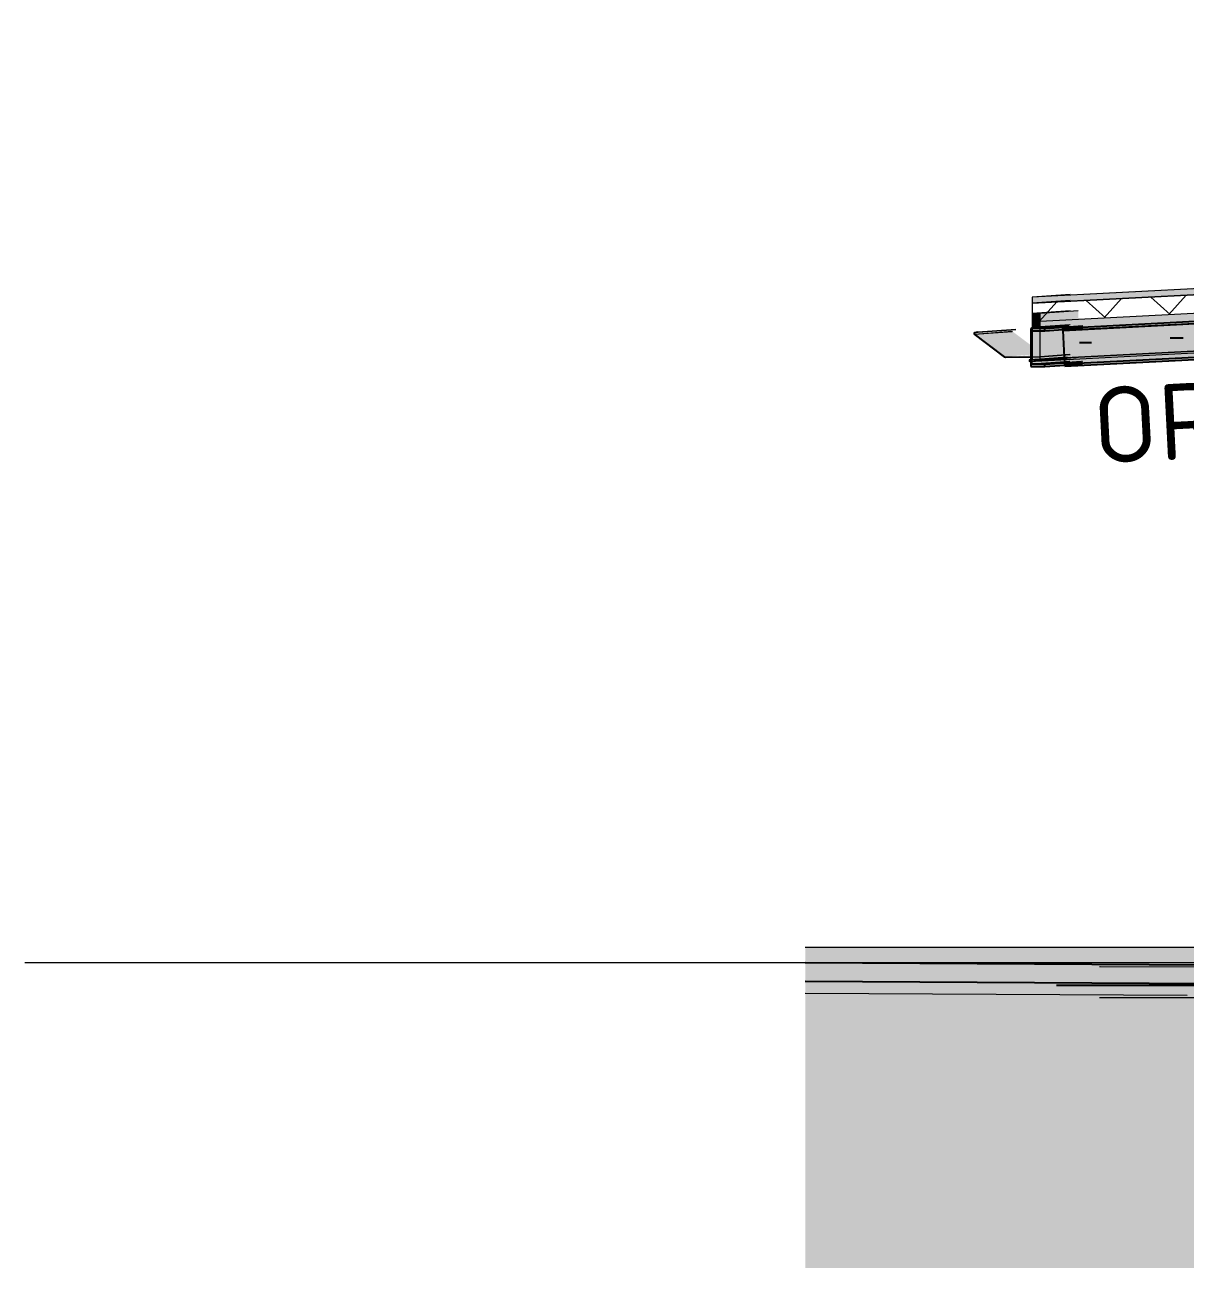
# Model space of a CAD drawing. Header units: millimetres. Extents: x 632 to 645312, y -3890 to 22200.
# Drawn here: x 492557 to 500162, y 3197 to 11349 of the extents above; entities that cross this region are included whole.
import ezdxf

# ---------------------------------------------------------------- set-up
doc = ezdxf.new("R2010")
doc.units = ezdxf.units.MM
doc.linetypes.add('Dash', pattern=[7, 5, -2])
for name, color, linetype, lineweight in [('A-000-M_MASS', 13, 'Continuous', 25), ('A-230-H-FLOOR', 190, 'Continuous', 13), ('A-230-M_FLOOR', 192, 'Continuous', 13), ('A-270-M_ROOF', 132, 'Continuous', 13), ('A-350-H_CEILING', 13, 'Continuous', 13), ('A-350-M_CEILING', 13, 'Continuous', 13), ('C-920-M_TOPO', 7, 'Continuous', 13), ('S-280-A_STRUCT_FRAME', 2, 'Continuous', 18), ('S-280-M_STRUCT_FRAME', 12, 'Continuous', 13), ('Z-230-A_LEVEL', 51, 'Continuous', 13)]:
    doc.layers.add(name, color=color, linetype=linetype, lineweight=lineweight)
doc.styles.add('ISOCPEUR_2', font='isocpeur.ttf', dxfattribs={"height": 500})

# ---------------------------------------------------------------- blocks, each defined once
blk = doc.blocks.new('GT01 - GT01-2642391-S6_501-SECTION B3')
at = {"layer": 'A-000-M_MASS', "lineweight": 5, "transparency": 33554432}
for points in [[(4406004.8, 9358.9), (4406253.7, 9376.3), (4406253.7, 9385), (4406004.8, 9367.1), (4406004.8, 9360.9)], [(4405625.1, 9321.6), (4405872.8, 9341), (4405872.2, 9342), (4405872.2, 9344.1), (4405872.5, 9345.1), (4405623.2, 9325.1), (4405624.4, 9322.3)], [(4405823.2, 9172.4), (4405994.5, 9185.9), (4405994.5, 9248.7), (4405874, 9339.5), (4405625.1, 9321.6), (4405678.2, 9281.6)], [(4406002.7, 9367), (4406004.8, 9367.1), (4406086.3, 9373.1)], [(4405829.7, 9170.2), (4405994.5, 9170.9), (4405994.5, 9182.1), (4405968.5, 9180.2)]]:
    blk.add_hatch(color=8, dxfattribs=at).paths.add_polyline_path(points)
h = blk.add_hatch(color=8, dxfattribs=at)
h.paths.add_polyline_path([(4405821.8, 9170.8), (4405823.1, 9172.4), (4405678.2, 9279)])
h.paths.add_polyline_path([(4406002.7, 9358.8), (4406004.7, 9360.9), (4406002.7, 9360.9)])
at = {"layer": 'A-000-M_MASS', "color": 53, "lineweight": 5}
for p, q in [((4406057.2, 9371), (4406251.6, 9385)), ((4406057.2, 9370.8), (4406253.7, 9385)), ((4405623.1, 9325.1), (4405623.2, 9326.2)), ((4405623.3, 9324.1), (4405623.1, 9325.1)), ((4405623.9, 9320), (4405626.9, 9320.2)), ((4405623.9, 9320), (4405821.8, 9170.8)), ((4405625.1, 9321.6), (4405874.1, 9339.5)), ((4405823.1, 9172.4), (4405625.1, 9321.6)), ((4405647.4, 9335.3), (4405626.6, 9331.6)), ((4405626.9, 9320.2), (4405872.8, 9337.9)), ((4405626.9, 9329.6), (4405649.2, 9333.5)), ((4405647.4, 9335.3), (4405896.4, 9353.2)), ((4405649.2, 9333.5), (4405647.4, 9335.3)), ((4405649.3, 9333.5), (4405897.9, 9351.4)), ((4406004.7, 9367.1), (4406002.7, 9367)), ((4406002.7, 9367), (4406002.7, 9171)), ((4406004.7, 9367.2), (4406057.1, 9371)), ((4406004.7, 9169), (4406004.7, 9367.1)), ((4406004.8, 9367.1), (4406057.1, 9370.8)), ((4405825.1, 9171.2), (4405823.1, 9172.4)), ((4406002.7, 9171), (4405829.6, 9170.2)), ((4405829.6, 9168.2), (4406004.7, 9169)), ((4406004.8, 9171.1), (4406057.1, 9174.9)), ((4406004.8, 9169), (4406057.1, 9172.7)), ((4406057.2, 9174.9), (4406251.1, 9188.8)), ((4406057.2, 9172.7), (4406253.7, 9186.9))]:
    blk.add_line(p, q, dxfattribs=at)
at = {"layer": 'A-000-M_MASS', "color": 53, "lineweight": 5, "flags": 128}
for points in [[(4405626.6, 9331.6), (4405625.1, 9331.2), (4405623.7, 9330.4), (4405622.6, 9329.3), (4405621.8, 9328.1), (4405621.2, 9326.6), (4405621.1, 9325.1), (4405621.3, 9323.6), (4405621.8, 9322.2), (4405622.7, 9321), (4405623.9, 9320)], [(4405623.2, 9326.2), (4405623.6, 9327.2), (4405624.2, 9328.1), (4405625, 9328.8)], [(4405625.1, 9321.6), (4405624.3, 9322.3), (4405623.7, 9323.1), (4405623.3, 9324.1)], [(4405625, 9328.8), (4405625.9, 9329.3), (4405626.9, 9329.6)], [(4405821.8, 9170.8), (4405824.2, 9169.4), (4405826.8, 9168.5), (4405829.6, 9168.2)], [(4405829.6, 9170.2), (4405827.3, 9170.5), (4405825.1, 9171.2)]]:
    blk.add_lwpolyline(points, dxfattribs=at)
blk = doc.blocks.new('Area 51 Ceiling - External FC - Area 51 Ceiling - External FC-2924300-S6_501-SECTION B3')
at = {"layer": 'A-350-H_CEILING', "lineweight": 5}
h = blk.add_hatch(dxfattribs=at)
h.set_pattern_fill('FP_39', color=53, style=0, pattern_type=2)
h.set_pattern_definition([(0, (4419721.13, 0), (812.8, 203.2), [67.056, -542.544, 67.056, -542.544, -3251.2]), (0, (4419721.13, 0), (812.8, 203.2), [-1219.2, 67.056, -1152.144, 67.056, -542.544, -1422.4]), (0, (4419721.13, 0), (812.8, 203.2), [-3048, 67.056, -339.344, 67.056, -948.944]), (120, (4420025.93, 101.6), (-582.3764, 602.3054), [67.056, -542.544, 67.056, -3793.744]), (120, (4420025.93, 101.6), (-582.3764, 602.3054), [-676.656, -542.544, 67.056, -1152.144, -2032]), (120, (4420025.93, 101.6), (-582.3764, 602.3054), [-2438.4, 67.056, -542.544, 67.056, -1355.344]), (120, (4420025.93, 101.6), (-582.3764, 602.3054), [-3115.056, -339.344, 67.056, -948.944]), (240, (4420127.53, 508), (-230.4236, -805.5054), [67.056, -542.544, 67.056, -3793.744]), (240, (4420127.53, 508), (-230.4236, -805.5054), [-676.656, -542.544, 67.056, -1152.144, -2032]), (240, (4420127.53, 508), (-230.4236, -805.5054), [-2438.4, 67.056, -542.544, 67.056, -1355.344]), (240, (4420127.53, 508), (-230.4236, -805.5054), [-3115.056, -339.344, 67.056, -948.944])])
h.paths.add_polyline_path([(4405984.8, 9141.9), (4405994.5, 9142.4), (4405994.5, 9152.4), (4405984.3, 9151.9)])
h.paths.add_polyline_path([(4409801.4, 9341.1), (4430385.6, 10415.8), (4430385.1, 10425.7), (4409800.9, 9351.1)])
h.paths.add_polyline_path([(4440078.4, 10921.8), (4440101.3, 10923), (4440101.3, 10933), (4440077.9, 10931.8)])
at = {"layer": 'A-350-M_CEILING', "color": 53, "lineweight": 5}
for p, q in [((4405984.8, 9141.9), (4440262.9, 10931.4)), ((4440262.4, 10941.4), (4406057.2, 9155.7)), ((4406057.2, 9155.7), (4405984.3, 9151.9)), ((4406004.7, 9153.3), (4405984.3, 9151.9)), ((4405984.3, 9151.9), (4405984.8, 9141.9)), ((4405984.8, 9141.9), (4406233.9, 9159.5)), ((4406057.1, 9157), (4406004.7, 9153.3)), ((4406233.2, 9169.4), (4406057.2, 9157))]:
    blk.add_line(p, q, dxfattribs=at)
blk = doc.blocks.new('25021-APA-ZZ-ZZ-M3-AR-000001_V3_rvt-7-S6_501-SECTION B3')
at = {"layer": 'A-230-M_FLOOR', "transparency": 33554432}
h = blk.add_hatch(color=254, dxfattribs=at)
h.paths.add_polyline_path([(4409510.5, 4964.5), (4412622.2, 4964.6), (4412622.2, 5045.5), (4409162, 5046.1), (4408427.4, 5049.4), (4408427.4, 4971.2), (4409299.1, 4965.8)])
h.paths.add_polyline_path([(4412722.2, 4964.6), (4418472.2, 4964.9), (4418472.2, 5045.4), (4412722.2, 5045.4)])
h.paths.add_polyline_path([(4418572.2, 4964.9), (4422092.6, 4965), (4422092.6, 5045.4), (4418572.2, 5045.4)])
h.paths.add_polyline_path([(4422192.6, 4965.1), (4426232.4, 4965.2), (4426232.4, 5045.4), (4422192.6, 5045.4)])
h.paths.add_polyline_path([(4426332.4, 4965.2), (4431509.3, 4967.1), (4431509.3, 5047.1), (4431082.8, 5045.4), (4426332.4, 5045.4), (4426332.4, 5009.3)])
h.paths.add_polyline_path([(4431609.3, 4967.4), (4431806.6, 4969.7), (4432030.5, 4973.1), (4432122.4, 4970), (4440111.9, 4970), (4440111.8, 5088.2), (4437355, 5092.4), (4431609.3, 5045.4), (4431609.3, 4989.9)])
h.paths.add_polyline_path([(4408323.9, 4971.9), (4408323.9, 5050), (4406163.9, 5052.2), (4404516.9, 5061.7), (4404516.9, 4999.6), (4407146.2, 4984.5), (4408000.7, 4973.9), (4408291, 4972.1)])
h.paths.add_polyline_path([(4408257.8, 5171.9), (4408257.7, 5172.3), (4408257.7, 5171.9)])
h.paths.add_polyline_path([(4407204.2, 5183.7), (4406839.4, 5187.2), (4407146.2, 5183.7)])
h.paths.add_polyline_path([(4407734.6, 5176.5), (4407643.5, 5177.8), (4407678.8, 5177.2)])
at = {"layer": 'A-230-M_FLOOR', "lineweight": 5, "transparency": 33554432}
blk.add_hatch(color=254, dxfattribs=at).paths.add_polyline_path([(4408323.9, 4970), (4408323.9, 4970.4), (4406839.4, 4987.2), (4404516.9, 4999.6), (4404516.9, 4982.3), (4406839.4, 4971.5), (4408291, 4970.1)])
at = {"layer": 'A-270-M_ROOF', "transparency": 33554432}
for color, points in [(9, [(4406004.7, 9523.4), (4440111.9, 11304.1), (4440111.9, 11344.1), (4406004.7, 9563.5), (4406004.7, 9526.9)]), (8, [(4406004.7, 9358.9), (4406057.1, 9362.7), (4406057.1, 9456.2), (4406004.7, 9456), (4406004.7, 9360.9)])]:
    blk.add_hatch(color=color, dxfattribs=at).paths.add_polyline_path(points)
at = {"layer": 'A-270-M_ROOF', "lineweight": 5, "transparency": 33554432}
for color, points in [(9, [(4406004.8, 9563.5), (4440111.9, 11344.4), (4440111.9, 11348.7), (4406253.7, 9581.1)]), (10, [(4406004.8, 9523.4), (4440111.9, 11304.3), (4440111.9, 11308.6), (4406253.7, 9541), (4406054, 9526.9)]), (8, [(4406004.8, 9456), (4406057.2, 9456.2), (4406305.6, 9473.8), (4406253.7, 9473.6), (4406205.7, 9470.2)]), (8, [(4406057.2, 9362.7), (4406258.8, 9376), (4406306.2, 9376.3), (4406306.2, 9473.8), (4406057.2, 9456.2), (4406057.2, 9373.1)])]:
    blk.add_hatch(color=color, dxfattribs=at).paths.add_polyline_path(points)
at = {"layer": 'A-270-M_ROOF', "lineweight": 5}
h = blk.add_hatch(dxfattribs=at)
h.set_pattern_fill('FP_38', angle=225, style=0, pattern_type=2)
h.set_pattern_definition([(47.989, (4419721.13, 1e-05), (-222.905, 200.782), []), (137.989, (4419721.13, 1e-05), (-200.782, -222.905), [])])
h.paths.add_polyline_path([(4406004.7, 9403.3), (4440111.9, 11183.9), (4440111.9, 11304.1), (4406004.7, 9523.4)])
at = {"layer": 'A-270-M_ROOF', "lineweight": 5, "transparency": 33554432}
h = blk.add_hatch(color=254, dxfattribs=at)
h.paths.add_polyline_path([(4409800.9, 9351.1), (4430385.1, 10425.7), (4430376.8, 10602.1), (4440069.3, 11099.8), (4440070.1, 11095.1), (4440111.9, 11095.1), (4440111.9, 11183.9), (4406004.7, 9403.3), (4406004.7, 9358.9), (4406258.8, 9376), (4406336.3, 9376.3), (4406336.3, 9367.7), (4409791, 9545.1), (4409791.8, 9529.2)])
h.paths.add_polyline_path([(4440077.9, 10931.8), (4440101.3, 10933), (4440101.3, 11071.7), (4440070.5, 11076.8), (4440070.9, 11068.7)])
at = {"layer": 'C-920-M_TOPO', "transparency": 33554432}
h = blk.add_hatch(color=8, dxfattribs=at)
h.paths.add_polyline_path([(4404516.9, 3196.8), (4441677.4, 3196.8), (4441677.4, 4300), (4439348.1, 4300), (4439348.1, 4805.7), (4434427.5, 4902.5), (4431609.3, 4972.1), (4431609.3, 4900), (4432259.3, 4900), (4432259.3, 4500), (4430859.3, 4500), (4430859.3, 4900), (4431509.3, 4900), (4431509.3, 4974.6), (4428644.3, 5045.4), (4426332.4, 5045.4), (4426332.4, 4900), (4426582.4, 4900), (4426580.9, 4500), (4425982.4, 4500), (4425982.4, 4900), (4426232.4, 4900), (4426232.4, 5045.4), (4422192.6, 5045.4), (4422192.6, 4900), (4422442.7, 4900), (4422442.7, 4500), (4421842.6, 4500), (4421842.7, 4900), (4422092.6, 4900), (4422092.6, 5045.4), (4418572.2, 5045.4), (4418572.2, 4900), (4419222.2, 4900), (4419222.2, 4500), (4417822.2, 4500), (4417822.2, 4900), (4418472.2, 4900), (4418472.2, 5045.4), (4412722.2, 5045.4), (4412722.2, 4900), (4412972.2, 4900), (4412972.2, 4500), (4412372.2, 4500), (4412372.2, 4900), (4412622.2, 4900), (4412622.2, 5045.5), (4409052.2, 5046.7), (4408427.4, 5049.4), (4408427.4, 4900), (4409100.8, 4900), (4409100.8, 4500), (4407650.6, 4500), (4407650.6, 4900), (4408323.9, 4900), (4408323.9, 5050), (4406163.9, 5052.2), (4404516.9, 5061.7), (4404516.9, 3258.3)])
h.paths.add_polyline_path([(4408257.8, 5171.9), (4408257.8, 5200), (4408323.9, 5200), (4408323.9, 5300), (4404516.9, 5298.4), (4404516.9, 5199), (4407146.2, 5183.7), (4407146.2, 5183.7), (4408257.7, 5171.9)])
h.paths.add_polyline_path([(4421964.9, 5200), (4418572.2, 5275), (4418572.2, 5200), (4421939.1, 5200)])
h.paths.add_polyline_path([(4408581.3, 5200), (4412622.2, 5200), (4412622.2, 5300), (4408427.4, 5300), (4408427.4, 5200), (4408436.2, 5200)])
h.paths.add_polyline_path([(4416123.5, 5200), (4418472.2, 5200), (4418472.2, 5277.2), (4417440.8, 5300), (4412722.2, 5300), (4412722.2, 5200), (4413807, 5200)])
at = {"layer": 'A-230-M_FLOOR', "color": 53, "lineweight": 5}
for p, q in [((4407019.1, 5186.2), (4404516.9, 5199.6)), ((4407674.7, 5170.7), (4406444.7, 5172)), ((4407674.7, 5170.7), (4406450.8, 5171.9)), ((4404516.9, 4999.6), (4407019.1, 4986.2)), ((4406444.7, 4972), (4408354.7, 4970)), ((4406450.8, 4971.9), (4408354.7, 4970))]:
    blk.add_line(p, q, dxfattribs=at)
at = {"layer": 'A-270-M_ROOF', "color": 53, "lineweight": 5}
for p, q in [((4406057.2, 9406), (4440136.9, 11185.2)), ((4432387.3, 10940.8), (4406004.7, 9563.5)), ((4406057.2, 9155.7), (4440137, 10934.9)), ((4432387.3, 10900.8), (4406004.7, 9523.4)), ((4406004.7, 9523.4), (4432387.3, 10900.8)), ((4406253.7, 9581.1), (4406004.7, 9563.5)), ((4406004.7, 9563.5), (4406004.7, 9523.4)), ((4406253.7, 9541), (4406004.7, 9523.4)), ((4406004.7, 9523.4), (4406253.7, 9541)), ((4406004.7, 9523.4), (4406004.7, 9367.1)), ((4406253.7, 9473.6), (4406004.7, 9456)), ((4406305.6, 9473.7), (4406057.2, 9456.2)), ((4406057.1, 9456.2), (4406004.7, 9456)), ((4406004.7, 9456), (4406004.7, 9367.1)), ((4406004.7, 9403.3), (4406057.2, 9406)), ((4406057.1, 9151.4), (4406057.1, 9456.2)), ((4406004.7, 9367.1), (4406004.7, 9169)), ((4406004.7, 9367.1), (4406004.7, 9169)), ((4406004.7, 9169), (4406004.7, 9152.9)), ((4406004.7, 9169), (4406004.7, 9151.1)), ((4406004.7, 9152.9), (4406057.2, 9155.7)), ((4406057.1, 9154.8), (4406004.7, 9151.1)), ((4406004.7, 9151.1), (4406057.1, 9151.4)), ((4406007.3, 9153.1), (4406057.1, 9156.6)), ((4406057.2, 9156.6), (4406253.7, 9170.5)), ((4406057.2, 9151.4), (4406290.9, 9167.9)), ((4406101.9, 9158), (4406057.2, 9154.8)), ((4406253.7, 9168.7), (4406102.6, 9158)), ((4406292.3, 9168), (4406305.4, 9168.9))]:
    blk.add_line(p, q, dxfattribs=at)
at = {"layer": 'C-920-M_TOPO', "color": 53, "lineweight": 5}
for p, q in [((4404675.9, 5300), (4404516.9, 5298.4)), ((4417440.8, 5300), (4404675.9, 5300))]:
    blk.add_line(p, q, dxfattribs=at)
at = {"layer": 'A-000-M_MASS', "color": 53, "lineweight": 5}
blk.add_blockref('GT01 - GT01-2642391-S6_501-SECTION B3', (0, 0), dxfattribs=at)
at = {"layer": 'A-350-M_CEILING', "color": 53, "lineweight": 5}
blk.add_blockref('Area 51 Ceiling - External FC - Area 51 Ceiling - External FC-2924300-S6_501-SECTION B3', (0, 0), dxfattribs=at)
blk = doc.blocks.new('NRP_Framing-Steel-Purlin C - P946 - EC250-24-4151916-S6_501-SECTION B3')
at = {"layer": 'S-280-M_STRUCT_FRAME', "color": 1, "lineweight": 25}
blk.add_line((4406994.2, 9294.7), (4406953.1, 9294.7), dxfattribs=at)
blk.add_line((4406994.2, 9294.7), (4406953.1, 9294.7), dxfattribs=at)
blk = doc.blocks.new('NRP_Framing-Steel-Purlin C - P946 - EC250-24-4151826-S6_501-SECTION B3')
at = {"layer": 'S-280-M_STRUCT_FRAME', "color": 1, "lineweight": 25}
blk.add_line((4406392.8, 9263.3), (4406351.7, 9263.3), dxfattribs=at)
blk.add_line((4406392.8, 9263.3), (4406351.7, 9263.3), dxfattribs=at)
blk = doc.blocks.new('NRP_Framing-Steel-PFC - OR308 - 250PFC-4146211-S6_501-SECTION B3')
at = {"layer": 'S-280-M_STRUCT_FRAME', "linetype": 'Dash', "lineweight": 25}
for points in [[(4406206.5, 9346), (4409791.8, 9530.1), (4409791, 9545.1), (4406205.7, 9361), (4406205.9, 9358.2)], [(4406217.8, 9125.9), (4409803, 9310.4), (4409791.8, 9529.7), (4406206.6, 9343.6), (4406217.4, 9132.8)], [(4406218.6, 9111.3), (4409803.8, 9295.4), (4409803.1, 9310.4), (4406217.8, 9126.3), (4406217.9, 9123.2)], [(4408318.4, 9218.9), (4408318.4, 9218.9), (4408000.7, 9202.5)]]:
    blk.add_hatch(color=256, dxfattribs=at).paths.add_polyline_path(points)
at = {"layer": 'S-280-M_STRUCT_FRAME', "lineweight": 25}
for p, q in [((4406205.7, 9361), (4409791, 9545.1)), ((4409791, 9545.1), (4409791.8, 9530.1)), ((4406206.5, 9346), (4409791.8, 9530.1)), ((4406206.5, 9345.6), (4409791.8, 9529.7)), ((4409791.8, 9530.1), (4409791.8, 9529.7)), ((4409791.8, 9529.7), (4409803, 9310.4)), ((4406206.5, 9346), (4406205.7, 9361)), ((4406206.1, 9352), (4406206.5, 9345.6)), ((4406206.5, 9345.6), (4406206.5, 9346)), ((4406217.7, 9126.3), (4406206.5, 9345.6)), ((4406217.8, 9126.3), (4409803.1, 9310.4)), ((4406218.6, 9111.3), (4409803.8, 9295.4)), ((4409803.1, 9310.4), (4409803.8, 9295.4)), ((4409803.8, 9295.4), (4409803.8, 9295)), ((4406218.5, 9110.9), (4408318.4, 9218.7)), ((4406218.6, 9111.3), (4406217.8, 9126.3)), ((4406218.2, 9117.9), (4406218.5, 9110.9)), ((4406218.5, 9110.9), (4406218.6, 9111.3))]:
    blk.add_line(p, q, dxfattribs=at)
at = {"layer": 'S-280-M_STRUCT_FRAME', "linetype": 'Dash', "lineweight": 25}
for p, q in [((4409791.7, 9529.8), (4409791.7, 9530.1)), ((4409791.8, 9530.1), (4409791.8, 9529.7)), ((4406205.7, 9360.6), (4406206.1, 9352.1)), ((4406206.5, 9345.6), (4406206.5, 9346)), ((4408318.5, 9218.7), (4409803.8, 9295)), ((4409803, 9310.3), (4409803, 9310)), ((4409803.8, 9295.4), (4409803.8, 9295)), ((4406217.8, 9125.9), (4406217.7, 9126.2)), ((4406217.8, 9125.9), (4406218.2, 9117.9)), ((4406218.5, 9110.9), (4406218.6, 9111.3))]:
    blk.add_line(p, q, dxfattribs=at)
blk = doc.blocks.new('NRP_Framing-Steel-PFC - B308 - 250PFC-4146658-S6_501-SECTION B3')
at = {"layer": 'S-280-M_STRUCT_FRAME', "linetype": 'Dash', "lineweight": 25}
for points in [[(4405994.5, 9358.2), (4406087.3, 9358.6), (4406316.4, 9376.2), (4406243.5, 9375.9), (4406124.4, 9367.4)], [(4406087.3, 9343.6), (4406206.2, 9352), (4406206.5, 9361), (4406336.3, 9367.7), (4406336.3, 9376.3), (4406087.3, 9358.6)], [(4405994.5, 9108.2), (4406087.3, 9108.6), (4406087.3, 9123.6), (4406002.8, 9123.2), (4406002.8, 9343.2), (4406087.3, 9343.6), (4406087.3, 9358.6), (4405994.5, 9358.2), (4405994.5, 9239.2)], [(4406002.8, 9123.2), (4406217.1, 9138.4), (4406205.7, 9352), (4406087.3, 9343.6), (4406002.8, 9343.2), (4406002.8, 9123.6)], [(4406002.8, 9123.2), (4406087.3, 9123.6), (4406217.4, 9133.5), (4406217.1, 9138.4), (4406132.4, 9132.4)], [(4406087.3, 9108.6), (4406218.2, 9117.9), (4406216.9, 9132.8), (4406087.3, 9123.6)]]:
    blk.add_hatch(color=256, dxfattribs=at).paths.add_polyline_path(points)
at = {"layer": 'S-280-M_STRUCT_FRAME', "lineweight": 25}
for p, q in [((4406243.5, 9375.9), (4405994.5, 9358.2)), ((4406087.3, 9358.6), (4406336.3, 9376.3)), ((4406087.3, 9358.6), (4405994.5, 9358.2)), ((4405994.5, 9358.2), (4405994.5, 9108.2)), ((4406002.8, 9343.2), (4406087.3, 9343.6)), ((4406002.8, 9123.2), (4406002.8, 9343.2)), ((4406087.3, 9343.6), (4406087.3, 9358.6)), ((4406087.3, 9343.6), (4406206.2, 9352)), ((4406002.8, 9123.2), (4406217.1, 9138.4)), ((4406087.3, 9123.6), (4406216.9, 9132.8)), ((4405994.5, 9108.2), (4406087.3, 9108.6)), ((4406087.3, 9123.6), (4406002.8, 9123.2)), ((4406087.3, 9108.6), (4406087.3, 9123.6)), ((4406087.3, 9108.6), (4406218.2, 9117.9))]:
    blk.add_line(p, q, dxfattribs=at)
at = {"layer": 'S-280-M_STRUCT_FRAME', "linetype": 'Dash', "lineweight": 25}
for p, q in [((4406206.2, 9352), (4406336.3, 9361.3)), ((4406216.9, 9132.8), (4406336.3, 9141.2)), ((4406217.1, 9138.4), (4406251.8, 9140.9)), ((4406218.2, 9117.9), (4406336.3, 9126.2))]:
    blk.add_line(p, q, dxfattribs=at)
blk = doc.blocks.new('NRP_Framing-Steel-Purlin C - P946 - EC250-24-4151827-S6_501-SECTION B3')
at = {"layer": 'S-280-M_STRUCT_FRAME', "color": 1, "linetype": 'Dash', "lineweight": 25}
blk.add_line((4406347, 9263.3), (4406313.2, 9263.3), dxfattribs=at)
blk.add_line((4406347, 9263.3), (4406313.2, 9263.3), dxfattribs=at)
at = {"layer": 'S-280-M_STRUCT_FRAME', "color": 1, "lineweight": 25}
blk.add_line((4406351.7, 9263.3), (4406347, 9263.3), dxfattribs=at)
blk.add_line((4406351.7, 9263.3), (4406347, 9263.3), dxfattribs=at)
blk = doc.blocks.new('NRP_Framing-Steel-Purlin C - P946 - EC250-24-4151917-S6_501-SECTION B3')
at = {"layer": 'S-280-M_STRUCT_FRAME', "color": 1, "linetype": 'Dash', "lineweight": 25}
blk.add_line((4406948.3, 9294.7), (4406906.3, 9294.7), dxfattribs=at)
blk.add_line((4406948.3, 9294.7), (4406906.3, 9294.7), dxfattribs=at)
at = {"layer": 'S-280-M_STRUCT_FRAME', "color": 1, "lineweight": 25}
blk.add_line((4406953, 9294.7), (4406948.4, 9294.7), dxfattribs=at)
blk.add_line((4406953, 9294.7), (4406948.4, 9294.7), dxfattribs=at)

msp = doc.modelspace()

# ---------------------------------------------------------------- hatches: boundary and pattern name
at = {"layer": 'A-230-H-FLOOR'}
h = msp.add_hatch(dxfattribs=at)
h.set_pattern_fill('FP_43', color=256, style=0, pattern_type=2)
h.set_pattern_definition([(50, (512876.53, 0), (728.737, -63.756), [76.2, -838.2]), (355, (512876.5, 0), (-140.972, 764.228), [60.96, -670.56]), (100.451, (512937.26, -5.3), (587.77, 700.467), [64.76, -712.36]), (46.184, (512876.5, 203.2), (1084.316, -168.17), [114.3, -1257.3]), (96.636, (512966.9, 189.2), (949.61, 989.71), [97.14, -1068.54]), (351.184, (512876.5, 203.2), (949.62, 989.7), [91.44, -1005.84]), (21, (512978.13, 152.4), (606.458, -409.06), [76.2, -838.2]), (326, (512978.1, 152.4), (247.208, 736.753), [60.96, -670.56]), (71.451, (513028.7, 118.3), (853.668, 327.685), [64.76, -712.36]), (37.5, (512876.53, 0), (12.3547, 338.22), [6.706, -655.726, 6.706, -674.014, -673.1]), (37.5, (512876.53, 0), (12.3547, 338.22), [-1343.152, 6.706, -666.394]), (7.5, (512876.53, 0), (267.279, 400.722), [6.706, -381.406, 6.706, -640.486, -256.54]), (7.5, (512876.53, 0), (267.279, 400.722), [-1035.304, 6.706, -249.834]), (327.5, (512649.96, 0), (542.3633, -22.9153), [6.706, -247.294, 6.706, -785.774, -1051.56]), (327.5, (512649.96, 0), (542.3633, -22.9153), [-1046.48, 6.706, -1044.854]), (317.5, (512548.36, 0), (592.517, 101.707), [6.706, -323.494, 6.706, -519.582, -746.76]), (317.5, (512548.36, 0), (592.517, 101.707), [-856.488, 6.706, -740.054])])
h.paths.add_polyline_path([(524238.2, 5045.4), (524977.2, 5050), (525181.8, 5053.1), (525273.8, 5050), (527776, 5074.8), (532008.7, 5107.9), (533267.3, 5107.9), (533267.3, 5226), (531770.5, 5226), (527776, 5194.8), (525273.8, 5170), (525181.8, 5173.1), (524671.7, 5167.1), (524238.2, 5165.4), (502317.4, 5166.3), (500834.2, 5176.5), (500301.6, 5183.7), (497672.3, 5199), (497672.3, 5079), (500301.6, 5063.7), (501156.1, 5053.5), (502454.5, 5045.5), (523220.1, 5045.4)])
at = {"layer": 'A-230-H-FLOOR', "lineweight": 5}
msp.add_hatch(color=256, dxfattribs=at).paths.add_polyline_path([(501413.1, 5050), (499994.8, 5065.5), (497672.3, 5079), (497672.3, 5061.7), (499319.3, 5052.2), (501413, 5050)])

# ---------------------------------------------------------------- linework, layer by layer
at = {"layer": 'A-230-M_FLOOR', "lineweight": 25}
for p, q in [((500301.6, 5183.7), (497672.3, 5199)), ((497672.3, 5079), (500301.6, 5063.7)), ((499319.5, 5052.2), (501156.1, 5050.3))]:
    msp.add_line(p, q, dxfattribs=at)
at = {"layer": 'Z-230-A_LEVEL'}
msp.add_line((492556.8, 5200), (539950, 5200), dxfattribs=at)

# ---------------------------------------------------------------- block references
at = {"color": 10, "lineweight": 5}
msp.add_blockref('25021-APA-ZZ-ZZ-M3-AR-000001_V3_rvt-7-S6_501-SECTION B3', (-3906844.6, 0), dxfattribs=at)
at = {"layer": 'S-280-M_STRUCT_FRAME', "linetype": 'Dash', "lineweight": 25}
for name in ['NRP_Framing-Steel-PFC - OR308 - 250PFC-4146211-S6_501-SECTION B3', 'NRP_Framing-Steel-PFC - B308 - 250PFC-4146658-S6_501-SECTION B3']:
    msp.add_blockref(name, (-3906844.6, 0), dxfattribs=at)
at = {"layer": 'S-280-M_STRUCT_FRAME', "color": 1, "linetype": 'Dash', "lineweight": 25}
for name in ['NRP_Framing-Steel-Purlin C - P946 - EC250-24-4151917-S6_501-SECTION B3', 'NRP_Framing-Steel-Purlin C - P946 - EC250-24-4151827-S6_501-SECTION B3']:
    msp.add_blockref(name, (-3906844.6, 0), dxfattribs=at)
at = {"layer": 'S-280-M_STRUCT_FRAME', "color": 1, "lineweight": 25}
for name in ['NRP_Framing-Steel-Purlin C - P946 - EC250-24-4151916-S6_501-SECTION B3', 'NRP_Framing-Steel-Purlin C - P946 - EC250-24-4151826-S6_501-SECTION B3']:
    msp.add_blockref(name, (-3906844.6, 0), dxfattribs=at)

# ---------------------------------------------------------------- texts
at = {"layer": 'S-280-A_STRUCT_FRAME', "lineweight": 13, "insert": (499541.8, 8969.2), "char_height": 500, "width": 2260.759, "attachment_point": 1, "rotation": 2.93926, "style": 'ISOCPEUR_2'}
msp.add_mtext('OR308', dxfattribs=at)

doc.saveas('drawing.dxf')
